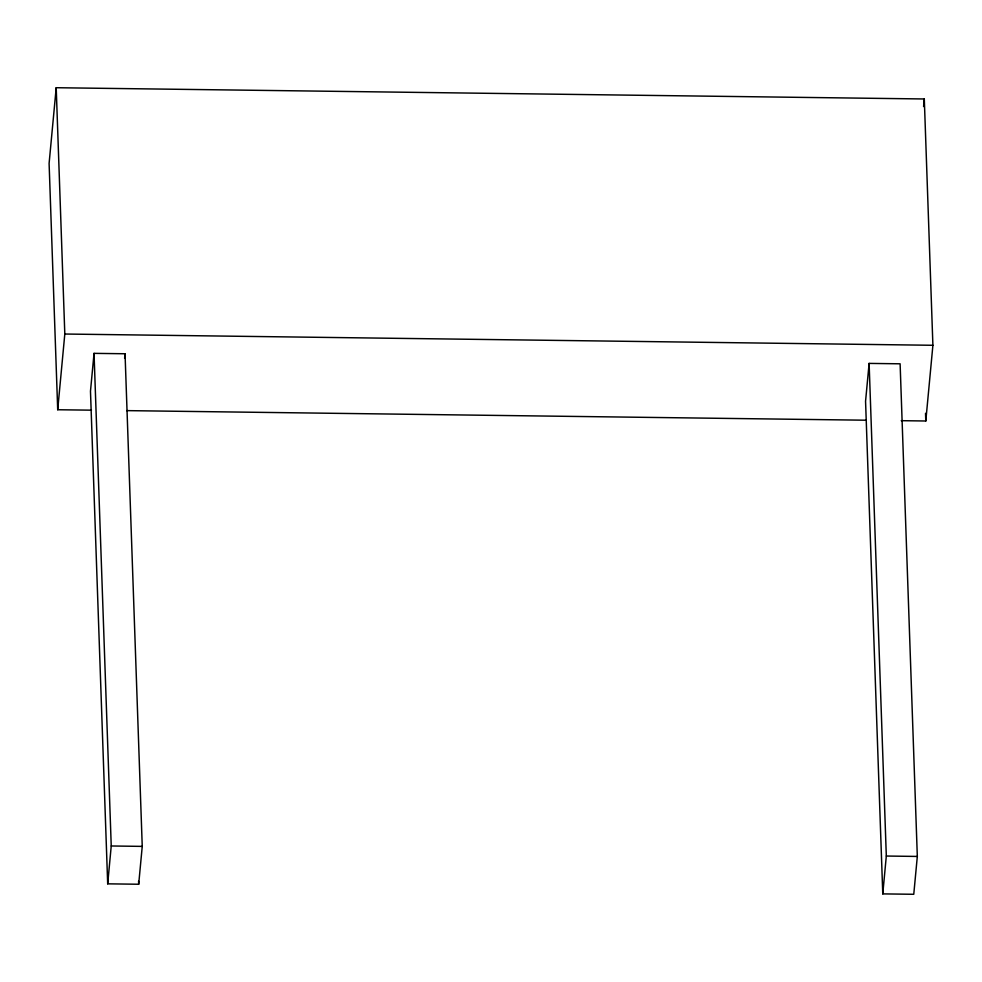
<?xml version="1.0" encoding="UTF-8"?>
<svg xmlns="http://www.w3.org/2000/svg" width="982" height="982" viewBox="0 0 982 982"><rect width="100%" height="100%" fill="white"/><g stroke="black" fill="none" stroke-linecap="round" stroke-linejoin="round"><path stroke-width="1.47" d="M901.243 420.677L925.793 420.996L932.9 345.283L924.295 98.973L56.207 87.717L49.1 163.417L57.705 409.74L91.449 410.169M57.705 409.74L64.812 334.027L56.207 87.717M94.039 353.36L90.479 391.204L107.689 883.837L138.683 884.242L142.243 846.386L125.045 353.753L94.039 353.36L111.236 845.981L107.689 883.837M124.616 358.295L125.045 353.753M869.119 363.401L865.559 401.257L882.769 893.89L913.763 894.283L917.323 856.439L900.113 363.806L869.119 363.401L886.316 856.034L882.769 893.89M923.583 106.547L924.295 98.973M64.812 334.027L932.9 345.283M126.715 410.623L865.977 420.21M111.236 845.981L142.243 846.386M886.316 856.034L917.323 856.439M925.523 413.336L925.793 420.996M138.585 881.173L138.683 884.242"/></g></svg>
